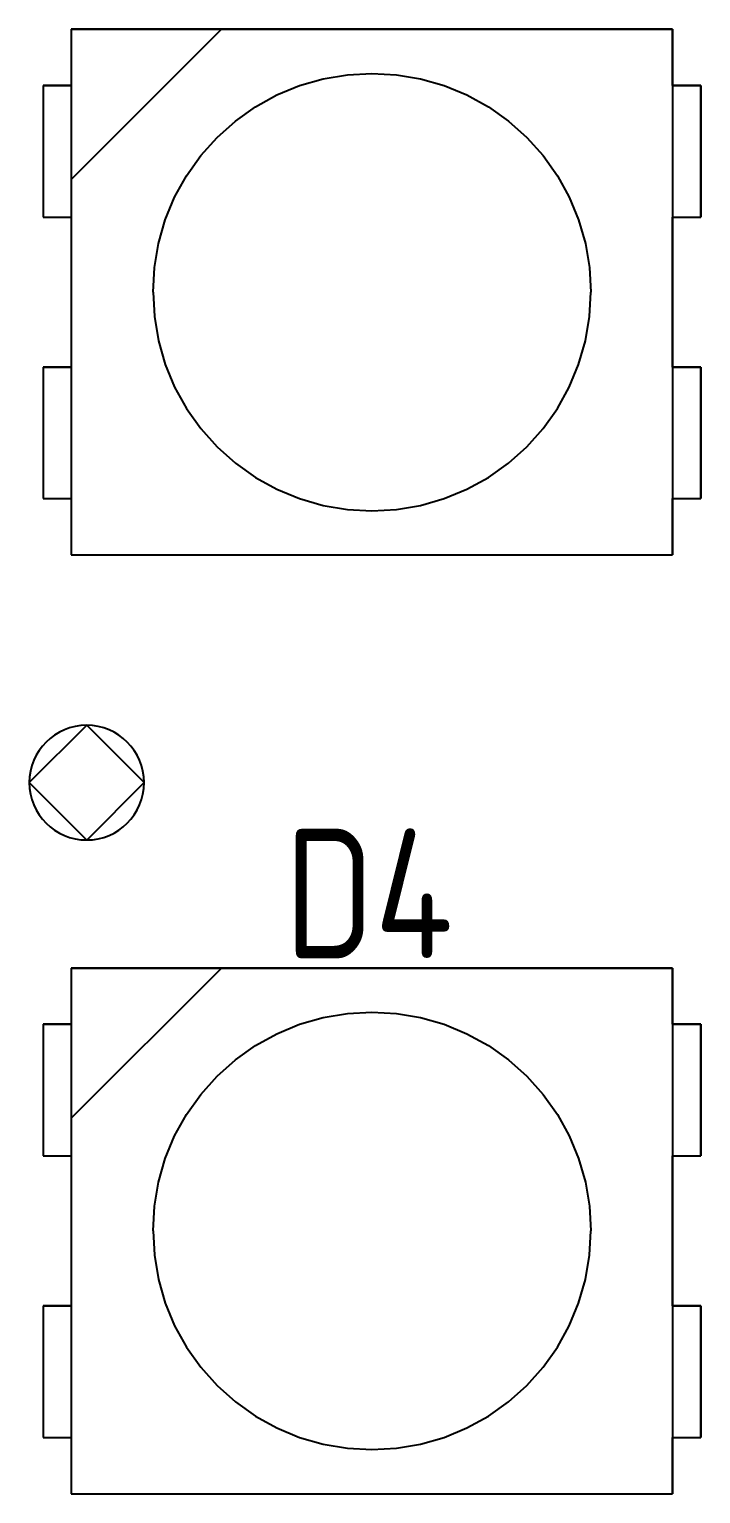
# Model space of a CAD drawing. Header units: inches. Extents: x 0 to 840, y -594 to 0.
# Drawn here: x 226 to 233.15, y -232.15 to -216.55 of the extents above; entities that cross this region are included whole.
import ezdxf

# ---------------------------------------------------------------- set-up
doc = ezdxf.new("R2010")
doc.units = ezdxf.units.IN
doc.header["$MEASUREMENT"] = 0
doc.styles.add('GOST type A0', font='', dxfattribs={"oblique": 15, "height": 5})
doc.styles.get('GOST type A0').set_extended_font_data('GOST type A')

msp = doc.modelspace()

# ---------------------------------------------------------------- linework, layer by layer
at = {"color": 18, "true_color": 0x000000}
for p, q in [((232.846, -216.554), (226.446, -216.554)), ((226.446, -216.554), (226.446, -217.154)), ((226.446, -218.154), (228.046, -216.554)), ((226.446, -216.554), (226.446, -218.154)), ((226.446, -216.554), (228.046, -216.554)), ((232.846, -216.554), (226.446, -216.554)), ((226.446, -216.554), (226.446, -217.154)), ((226.446, -218.154), (228.046, -216.554)), ((226.446, -216.554), (226.446, -218.154)), ((226.446, -216.554), (228.046, -216.554)), ((228.046, -216.554), (232.846, -216.554)), ((228.046, -216.554), (232.846, -216.554)), ((232.846, -217.154), (232.846, -216.554)), ((232.846, -216.554), (232.846, -222.154)), ((232.846, -217.154), (232.846, -216.554)), ((232.846, -216.554), (232.846, -222.154)), ((228.876, -217.154), (229.128, -217.082)), ((228.876, -217.154), (229.128, -217.082)), ((228.876, -217.154), (229.128, -217.082)), ((228.876, -217.154), (229.128, -217.082)), ((229.128, -217.082), (229.386, -217.038)), ((229.128, -217.082), (229.386, -217.038)), ((229.128, -217.082), (229.386, -217.038)), ((229.128, -217.082), (229.386, -217.038)), ((229.386, -217.038), (229.646, -217.024)), ((229.386, -217.038), (229.646, -217.024)), ((229.386, -217.038), (229.646, -217.024)), ((229.386, -217.038), (229.646, -217.024)), ((229.646, -217.024), (229.908, -217.038)), ((229.646, -217.024), (229.908, -217.038)), ((229.646, -217.024), (229.908, -217.038)), ((229.646, -217.024), (229.908, -217.038)), ((229.908, -217.038), (230.164, -217.082)), ((229.908, -217.038), (230.164, -217.082)), ((229.908, -217.038), (230.164, -217.082)), ((229.908, -217.038), (230.164, -217.082)), ((230.164, -217.082), (230.416, -217.154)), ((230.164, -217.082), (230.416, -217.154)), ((230.164, -217.082), (230.416, -217.154)), ((230.164, -217.082), (230.416, -217.154)), ((226.446, -217.154), (226.146, -217.154)), ((226.146, -217.154), (226.146, -218.554)), ((226.146, -217.154), (226.166, -217.154)), ((226.146, -217.154), (226.146, -218.554)), ((226.446, -217.154), (226.146, -217.154)), ((226.146, -217.154), (226.146, -218.554)), ((226.146, -217.154), (226.166, -217.154)), ((226.146, -217.154), (226.146, -218.554)), ((226.166, -217.154), (226.226, -217.154)), ((226.166, -217.154), (226.226, -217.154)), ((226.226, -217.154), (226.322, -217.154)), ((226.226, -217.154), (226.322, -217.154)), ((226.322, -217.154), (226.446, -217.154)), ((226.322, -217.154), (226.446, -217.154)), ((228.406, -217.38), (228.634, -217.254)), ((228.406, -217.38), (228.634, -217.254)), ((228.406, -217.38), (228.634, -217.254)), ((228.406, -217.38), (228.634, -217.254)), ((228.634, -217.254), (228.876, -217.154)), ((228.634, -217.254), (228.876, -217.154)), ((228.634, -217.254), (228.876, -217.154)), ((228.634, -217.254), (228.876, -217.154)), ((230.416, -217.154), (230.658, -217.254)), ((230.416, -217.154), (230.658, -217.254)), ((230.416, -217.154), (230.658, -217.254)), ((230.416, -217.154), (230.658, -217.254)), ((230.658, -217.254), (230.886, -217.38)), ((230.658, -217.254), (230.886, -217.38)), ((230.658, -217.254), (230.886, -217.38)), ((230.658, -217.254), (230.886, -217.38)), ((233.146, -217.154), (232.846, -217.154)), ((232.846, -217.154), (232.97, -217.154)), ((233.146, -217.154), (232.846, -217.154)), ((232.846, -217.154), (232.97, -217.154)), ((232.97, -217.154), (233.066, -217.154)), ((232.97, -217.154), (233.066, -217.154)), ((233.066, -217.154), (233.126, -217.154)), ((233.066, -217.154), (233.126, -217.154)), ((233.126, -217.154), (233.146, -217.154)), ((233.126, -217.154), (233.146, -217.154)), ((233.146, -218.554), (233.146, -217.154)), ((233.146, -217.154), (233.146, -218.554)), ((233.146, -218.554), (233.146, -217.154)), ((233.146, -217.154), (233.146, -218.554)), ((228.194, -217.532), (228.406, -217.38)), ((228.194, -217.532), (228.406, -217.38)), ((228.194, -217.532), (228.406, -217.38)), ((228.194, -217.532), (228.406, -217.38)), ((230.886, -217.38), (231.1, -217.532)), ((230.886, -217.38), (231.1, -217.532)), ((230.886, -217.38), (231.1, -217.532)), ((230.886, -217.38), (231.1, -217.532)), ((227.998, -217.706), (228.194, -217.532)), ((227.998, -217.706), (228.194, -217.532)), ((227.998, -217.706), (228.194, -217.532)), ((227.998, -217.706), (228.194, -217.532)), ((231.1, -217.532), (231.294, -217.706)), ((231.1, -217.532), (231.294, -217.706)), ((231.1, -217.532), (231.294, -217.706)), ((231.1, -217.532), (231.294, -217.706)), ((227.824, -217.9), (227.998, -217.706)), ((227.824, -217.9), (227.998, -217.706)), ((227.824, -217.9), (227.998, -217.706)), ((227.824, -217.9), (227.998, -217.706)), ((231.294, -217.706), (231.468, -217.9)), ((231.294, -217.706), (231.468, -217.9)), ((231.294, -217.706), (231.468, -217.9)), ((231.294, -217.706), (231.468, -217.9)), ((227.672, -218.114), (227.824, -217.9)), ((227.672, -218.114), (227.824, -217.9)), ((227.672, -218.114), (227.824, -217.9)), ((227.672, -218.114), (227.824, -217.9)), ((231.468, -217.9), (231.62, -218.114)), ((231.468, -217.9), (231.62, -218.114)), ((231.468, -217.9), (231.62, -218.114)), ((231.468, -217.9), (231.62, -218.114)), ((226.446, -218.154), (226.446, -222.154)), ((226.446, -218.154), (226.446, -222.154)), ((227.546, -218.342), (227.672, -218.114)), ((227.546, -218.342), (227.672, -218.114)), ((227.546, -218.342), (227.672, -218.114)), ((227.546, -218.342), (227.672, -218.114)), ((231.62, -218.114), (231.746, -218.342)), ((231.62, -218.114), (231.746, -218.342)), ((231.62, -218.114), (231.746, -218.342)), ((231.62, -218.114), (231.746, -218.342)), ((227.446, -218.584), (227.546, -218.342)), ((227.446, -218.584), (227.546, -218.342)), ((227.446, -218.584), (227.546, -218.342)), ((227.446, -218.584), (227.546, -218.342)), ((231.746, -218.342), (231.846, -218.584)), ((231.746, -218.342), (231.846, -218.584)), ((231.746, -218.342), (231.846, -218.584)), ((231.746, -218.342), (231.846, -218.584)), ((226.146, -218.554), (226.446, -218.554)), ((226.146, -218.554), (226.166, -218.554)), ((226.146, -218.554), (226.446, -218.554)), ((226.146, -218.554), (226.166, -218.554)), ((226.166, -218.554), (226.226, -218.554)), ((226.166, -218.554), (226.226, -218.554)), ((226.226, -218.554), (226.322, -218.554)), ((226.226, -218.554), (226.322, -218.554)), ((226.322, -218.554), (226.446, -218.554)), ((226.322, -218.554), (226.446, -218.554)), ((226.446, -218.554), (226.446, -220.154)), ((226.446, -218.554), (226.446, -220.154)), ((232.846, -220.154), (232.846, -218.554)), ((232.846, -218.554), (233.146, -218.554)), ((232.846, -218.554), (232.97, -218.554)), ((232.846, -220.154), (232.846, -218.554)), ((232.846, -218.554), (233.146, -218.554)), ((232.846, -218.554), (232.97, -218.554)), ((232.97, -218.554), (233.066, -218.554)), ((232.97, -218.554), (233.066, -218.554)), ((233.066, -218.554), (233.126, -218.554)), ((233.066, -218.554), (233.126, -218.554)), ((233.126, -218.554), (233.146, -218.554)), ((233.126, -218.554), (233.146, -218.554)), ((227.374, -218.836), (227.446, -218.584)), ((227.374, -218.836), (227.446, -218.584)), ((227.374, -218.836), (227.446, -218.584)), ((227.374, -218.836), (227.446, -218.584)), ((231.846, -218.584), (231.918, -218.836)), ((231.846, -218.584), (231.918, -218.836)), ((231.846, -218.584), (231.918, -218.836)), ((231.846, -218.584), (231.918, -218.836)), ((227.33, -219.092), (227.374, -218.836)), ((227.33, -219.092), (227.374, -218.836)), ((227.33, -219.092), (227.374, -218.836)), ((227.33, -219.092), (227.374, -218.836)), ((231.918, -218.836), (231.962, -219.092)), ((231.918, -218.836), (231.962, -219.092)), ((231.918, -218.836), (231.962, -219.092)), ((231.918, -218.836), (231.962, -219.092)), ((227.316, -219.354), (227.33, -219.092)), ((227.316, -219.354), (227.33, -219.092)), ((227.316, -219.354), (227.33, -219.092)), ((227.316, -219.354), (227.33, -219.092)), ((231.962, -219.092), (231.976, -219.354)), ((231.962, -219.092), (231.976, -219.354)), ((231.962, -219.092), (231.976, -219.354)), ((231.962, -219.092), (231.976, -219.354)), ((227.316, -219.354), (227.33, -219.614)), ((227.316, -219.354), (227.33, -219.614)), ((227.316, -219.354), (227.33, -219.614)), ((227.316, -219.354), (227.33, -219.614)), ((231.962, -219.614), (231.976, -219.354)), ((231.962, -219.614), (231.976, -219.354)), ((231.962, -219.614), (231.976, -219.354)), ((231.962, -219.614), (231.976, -219.354)), ((227.33, -219.614), (227.374, -219.872)), ((227.33, -219.614), (227.374, -219.872)), ((227.33, -219.614), (227.374, -219.872)), ((227.33, -219.614), (227.374, -219.872)), ((231.918, -219.872), (231.962, -219.614)), ((231.918, -219.872), (231.962, -219.614)), ((231.918, -219.872), (231.962, -219.614)), ((231.918, -219.872), (231.962, -219.614)), ((227.374, -219.872), (227.446, -220.124)), ((227.374, -219.872), (227.446, -220.124)), ((227.374, -219.872), (227.446, -220.124)), ((227.374, -219.872), (227.446, -220.124)), ((231.846, -220.124), (231.918, -219.872)), ((231.846, -220.124), (231.918, -219.872)), ((231.846, -220.124), (231.918, -219.872)), ((231.846, -220.124), (231.918, -219.872)), ((226.446, -220.154), (226.146, -220.154)), ((226.146, -220.154), (226.146, -221.554)), ((226.146, -220.154), (226.166, -220.154)), ((226.146, -220.154), (226.146, -221.554)), ((226.446, -220.154), (226.146, -220.154)), ((226.146, -220.154), (226.146, -221.554)), ((226.146, -220.154), (226.166, -220.154)), ((226.146, -220.154), (226.146, -221.554)), ((226.166, -220.154), (226.226, -220.154)), ((226.166, -220.154), (226.226, -220.154)), ((226.226, -220.154), (226.322, -220.154)), ((226.226, -220.154), (226.322, -220.154)), ((226.322, -220.154), (226.446, -220.154)), ((226.322, -220.154), (226.446, -220.154)), ((227.446, -220.124), (227.546, -220.366)), ((227.446, -220.124), (227.546, -220.366)), ((227.446, -220.124), (227.546, -220.366)), ((227.446, -220.124), (227.546, -220.366)), ((231.746, -220.366), (231.846, -220.124)), ((231.746, -220.366), (231.846, -220.124)), ((231.746, -220.366), (231.846, -220.124)), ((231.746, -220.366), (231.846, -220.124)), ((233.146, -220.154), (232.846, -220.154)), ((232.846, -220.154), (232.97, -220.154)), ((233.146, -220.154), (232.846, -220.154)), ((232.846, -220.154), (232.97, -220.154)), ((232.97, -220.154), (233.066, -220.154)), ((232.97, -220.154), (233.066, -220.154)), ((233.066, -220.154), (233.126, -220.154)), ((233.066, -220.154), (233.126, -220.154)), ((233.126, -220.154), (233.146, -220.154)), ((233.126, -220.154), (233.146, -220.154)), ((233.146, -221.554), (233.146, -220.154)), ((233.146, -220.154), (233.146, -221.554)), ((233.146, -221.554), (233.146, -220.154)), ((233.146, -220.154), (233.146, -221.554)), ((227.546, -220.366), (227.672, -220.594)), ((227.546, -220.366), (227.672, -220.594)), ((227.546, -220.366), (227.672, -220.594)), ((227.546, -220.366), (227.672, -220.594)), ((231.62, -220.594), (231.746, -220.366)), ((231.62, -220.594), (231.746, -220.366)), ((231.62, -220.594), (231.746, -220.366)), ((231.62, -220.594), (231.746, -220.366)), ((227.672, -220.594), (227.824, -220.806)), ((227.672, -220.594), (227.824, -220.806)), ((227.672, -220.594), (227.824, -220.806)), ((227.672, -220.594), (227.824, -220.806)), ((231.468, -220.806), (231.62, -220.594)), ((231.468, -220.806), (231.62, -220.594)), ((231.468, -220.806), (231.62, -220.594)), ((231.468, -220.806), (231.62, -220.594)), ((227.824, -220.806), (227.998, -221.002)), ((227.824, -220.806), (227.998, -221.002)), ((227.824, -220.806), (227.998, -221.002)), ((227.824, -220.806), (227.998, -221.002)), ((231.294, -221.002), (231.468, -220.806)), ((231.294, -221.002), (231.468, -220.806)), ((231.294, -221.002), (231.468, -220.806)), ((231.294, -221.002), (231.468, -220.806)), ((227.998, -221.002), (228.194, -221.176)), ((227.998, -221.002), (228.194, -221.176)), ((227.998, -221.002), (228.194, -221.176)), ((227.998, -221.002), (228.194, -221.176)), ((231.1, -221.176), (231.294, -221.002)), ((231.1, -221.176), (231.294, -221.002)), ((231.1, -221.176), (231.294, -221.002)), ((231.1, -221.176), (231.294, -221.002)), ((228.194, -221.176), (228.406, -221.328)), ((228.194, -221.176), (228.406, -221.328)), ((228.194, -221.176), (228.406, -221.328)), ((228.194, -221.176), (228.406, -221.328)), ((230.886, -221.328), (231.1, -221.176)), ((230.886, -221.328), (231.1, -221.176)), ((230.886, -221.328), (231.1, -221.176)), ((230.886, -221.328), (231.1, -221.176)), ((228.406, -221.328), (228.634, -221.454)), ((228.406, -221.328), (228.634, -221.454)), ((228.406, -221.328), (228.634, -221.454)), ((228.406, -221.328), (228.634, -221.454)), ((230.658, -221.454), (230.886, -221.328)), ((230.658, -221.454), (230.886, -221.328)), ((230.658, -221.454), (230.886, -221.328)), ((230.658, -221.454), (230.886, -221.328)), ((228.634, -221.454), (228.876, -221.554)), ((228.634, -221.454), (228.876, -221.554)), ((228.634, -221.454), (228.876, -221.554)), ((228.634, -221.454), (228.876, -221.554)), ((230.416, -221.554), (230.658, -221.454)), ((230.416, -221.554), (230.658, -221.454)), ((230.416, -221.554), (230.658, -221.454)), ((230.416, -221.554), (230.658, -221.454)), ((226.146, -221.554), (226.446, -221.554)), ((226.146, -221.554), (226.166, -221.554)), ((226.146, -221.554), (226.446, -221.554)), ((226.146, -221.554), (226.166, -221.554)), ((226.166, -221.554), (226.226, -221.554)), ((226.166, -221.554), (226.226, -221.554)), ((226.226, -221.554), (226.322, -221.554)), ((226.226, -221.554), (226.322, -221.554)), ((226.322, -221.554), (226.446, -221.554)), ((226.322, -221.554), (226.446, -221.554)), ((226.446, -221.554), (226.446, -222.154)), ((226.446, -221.554), (226.446, -222.154)), ((228.876, -221.554), (229.128, -221.626)), ((228.876, -221.554), (229.128, -221.626)), ((228.876, -221.554), (229.128, -221.626)), ((228.876, -221.554), (229.128, -221.626)), ((229.128, -221.626), (229.386, -221.67)), ((229.128, -221.626), (229.386, -221.67)), ((229.128, -221.626), (229.386, -221.67)), ((229.128, -221.626), (229.386, -221.67)), ((229.386, -221.67), (229.646, -221.684)), ((229.386, -221.67), (229.646, -221.684)), ((229.386, -221.67), (229.646, -221.684)), ((229.386, -221.67), (229.646, -221.684)), ((229.646, -221.684), (229.908, -221.67)), ((229.646, -221.684), (229.908, -221.67)), ((229.646, -221.684), (229.908, -221.67)), ((229.646, -221.684), (229.908, -221.67)), ((229.908, -221.67), (230.164, -221.626)), ((229.908, -221.67), (230.164, -221.626)), ((229.908, -221.67), (230.164, -221.626)), ((229.908, -221.67), (230.164, -221.626)), ((230.164, -221.626), (230.416, -221.554)), ((230.164, -221.626), (230.416, -221.554)), ((230.164, -221.626), (230.416, -221.554)), ((230.164, -221.626), (230.416, -221.554)), ((232.846, -221.554), (233.146, -221.554)), ((232.846, -222.154), (232.846, -221.554)), ((232.846, -221.554), (232.97, -221.554)), ((232.846, -221.554), (233.146, -221.554)), ((232.846, -222.154), (232.846, -221.554)), ((232.846, -221.554), (232.97, -221.554)), ((232.97, -221.554), (233.066, -221.554)), ((232.97, -221.554), (233.066, -221.554)), ((233.066, -221.554), (233.126, -221.554)), ((233.066, -221.554), (233.126, -221.554)), ((233.126, -221.554), (233.146, -221.554)), ((233.126, -221.554), (233.146, -221.554)), ((226.446, -222.154), (232.846, -222.154)), ((226.446, -222.154), (232.846, -222.154)), ((226.446, -222.154), (232.846, -222.154)), ((226.446, -222.154), (232.846, -222.154)), ((226.61, -223.968), (225.999, -224.579)), ((227.221, -224.579), (226.61, -223.968)), ((225.999, -224.579), (226.61, -225.191)), ((226.61, -225.191), (227.221, -224.579)), ((232.846, -226.554), (226.446, -226.554)), ((226.446, -226.554), (226.446, -227.154)), ((226.446, -228.154), (228.046, -226.554)), ((226.446, -226.554), (226.446, -228.154)), ((226.446, -226.554), (228.046, -226.554)), ((232.846, -226.554), (226.446, -226.554)), ((226.446, -226.554), (226.446, -227.154)), ((226.446, -228.154), (228.046, -226.554)), ((226.446, -226.554), (226.446, -228.154)), ((226.446, -226.554), (228.046, -226.554)), ((228.046, -226.554), (232.846, -226.554)), ((228.046, -226.554), (232.846, -226.554)), ((232.846, -227.154), (232.846, -226.554)), ((232.846, -226.554), (232.846, -232.154)), ((232.846, -227.154), (232.846, -226.554)), ((232.846, -226.554), (232.846, -232.154)), ((228.876, -227.154), (229.128, -227.082)), ((228.876, -227.154), (229.128, -227.082)), ((228.876, -227.154), (229.128, -227.082)), ((228.876, -227.154), (229.128, -227.082)), ((229.128, -227.082), (229.386, -227.038)), ((229.128, -227.082), (229.386, -227.038)), ((229.128, -227.082), (229.386, -227.038)), ((229.128, -227.082), (229.386, -227.038)), ((229.386, -227.038), (229.646, -227.024)), ((229.386, -227.038), (229.646, -227.024)), ((229.386, -227.038), (229.646, -227.024)), ((229.386, -227.038), (229.646, -227.024)), ((229.646, -227.024), (229.908, -227.038)), ((229.646, -227.024), (229.908, -227.038)), ((229.646, -227.024), (229.908, -227.038)), ((229.646, -227.024), (229.908, -227.038)), ((229.908, -227.038), (230.164, -227.082)), ((229.908, -227.038), (230.164, -227.082)), ((229.908, -227.038), (230.164, -227.082)), ((229.908, -227.038), (230.164, -227.082)), ((230.164, -227.082), (230.416, -227.154)), ((230.164, -227.082), (230.416, -227.154)), ((230.164, -227.082), (230.416, -227.154)), ((230.164, -227.082), (230.416, -227.154)), ((226.446, -227.154), (226.146, -227.154)), ((226.146, -227.154), (226.146, -228.554)), ((226.146, -227.154), (226.166, -227.154)), ((226.146, -227.154), (226.146, -228.554)), ((226.446, -227.154), (226.146, -227.154)), ((226.146, -227.154), (226.146, -228.554)), ((226.146, -227.154), (226.166, -227.154)), ((226.146, -227.154), (226.146, -228.554)), ((226.166, -227.154), (226.226, -227.154)), ((226.166, -227.154), (226.226, -227.154)), ((226.226, -227.154), (226.322, -227.154)), ((226.226, -227.154), (226.322, -227.154)), ((226.322, -227.154), (226.446, -227.154)), ((226.322, -227.154), (226.446, -227.154)), ((228.406, -227.38), (228.634, -227.254)), ((228.406, -227.38), (228.634, -227.254)), ((228.406, -227.38), (228.634, -227.254)), ((228.406, -227.38), (228.634, -227.254)), ((228.634, -227.254), (228.876, -227.154)), ((228.634, -227.254), (228.876, -227.154)), ((228.634, -227.254), (228.876, -227.154)), ((228.634, -227.254), (228.876, -227.154)), ((230.416, -227.154), (230.658, -227.254)), ((230.416, -227.154), (230.658, -227.254)), ((230.416, -227.154), (230.658, -227.254)), ((230.416, -227.154), (230.658, -227.254)), ((230.658, -227.254), (230.886, -227.38)), ((230.658, -227.254), (230.886, -227.38)), ((230.658, -227.254), (230.886, -227.38)), ((230.658, -227.254), (230.886, -227.38)), ((233.146, -227.154), (232.846, -227.154)), ((232.846, -227.154), (232.97, -227.154)), ((233.146, -227.154), (232.846, -227.154)), ((232.846, -227.154), (232.97, -227.154)), ((232.97, -227.154), (233.066, -227.154)), ((232.97, -227.154), (233.066, -227.154)), ((233.066, -227.154), (233.126, -227.154)), ((233.066, -227.154), (233.126, -227.154)), ((233.126, -227.154), (233.146, -227.154)), ((233.126, -227.154), (233.146, -227.154)), ((233.146, -228.554), (233.146, -227.154)), ((233.146, -227.154), (233.146, -228.554)), ((233.146, -228.554), (233.146, -227.154)), ((233.146, -227.154), (233.146, -228.554)), ((228.194, -227.532), (228.406, -227.38)), ((228.194, -227.532), (228.406, -227.38)), ((228.194, -227.532), (228.406, -227.38)), ((228.194, -227.532), (228.406, -227.38)), ((230.886, -227.38), (231.1, -227.532)), ((230.886, -227.38), (231.1, -227.532)), ((230.886, -227.38), (231.1, -227.532)), ((230.886, -227.38), (231.1, -227.532)), ((227.998, -227.706), (228.194, -227.532)), ((227.998, -227.706), (228.194, -227.532)), ((227.998, -227.706), (228.194, -227.532)), ((227.998, -227.706), (228.194, -227.532)), ((231.1, -227.532), (231.294, -227.706)), ((231.1, -227.532), (231.294, -227.706)), ((231.1, -227.532), (231.294, -227.706)), ((231.1, -227.532), (231.294, -227.706)), ((227.824, -227.9), (227.998, -227.706)), ((227.824, -227.9), (227.998, -227.706)), ((227.824, -227.9), (227.998, -227.706)), ((227.824, -227.9), (227.998, -227.706)), ((231.294, -227.706), (231.468, -227.9)), ((231.294, -227.706), (231.468, -227.9)), ((231.294, -227.706), (231.468, -227.9)), ((231.294, -227.706), (231.468, -227.9)), ((227.672, -228.114), (227.824, -227.9)), ((227.672, -228.114), (227.824, -227.9)), ((227.672, -228.114), (227.824, -227.9)), ((227.672, -228.114), (227.824, -227.9)), ((231.468, -227.9), (231.62, -228.114)), ((231.468, -227.9), (231.62, -228.114)), ((231.468, -227.9), (231.62, -228.114)), ((231.468, -227.9), (231.62, -228.114)), ((226.446, -228.154), (226.446, -232.154)), ((226.446, -228.154), (226.446, -232.154)), ((227.546, -228.342), (227.672, -228.114)), ((227.546, -228.342), (227.672, -228.114)), ((227.546, -228.342), (227.672, -228.114)), ((227.546, -228.342), (227.672, -228.114)), ((231.62, -228.114), (231.746, -228.342)), ((231.62, -228.114), (231.746, -228.342)), ((231.62, -228.114), (231.746, -228.342)), ((231.62, -228.114), (231.746, -228.342)), ((227.446, -228.584), (227.546, -228.342)), ((227.446, -228.584), (227.546, -228.342)), ((227.446, -228.584), (227.546, -228.342)), ((227.446, -228.584), (227.546, -228.342)), ((231.746, -228.342), (231.846, -228.584)), ((231.746, -228.342), (231.846, -228.584)), ((231.746, -228.342), (231.846, -228.584)), ((231.746, -228.342), (231.846, -228.584)), ((226.146, -228.554), (226.446, -228.554)), ((226.146, -228.554), (226.166, -228.554)), ((226.146, -228.554), (226.446, -228.554)), ((226.146, -228.554), (226.166, -228.554)), ((226.166, -228.554), (226.226, -228.554)), ((226.166, -228.554), (226.226, -228.554)), ((226.226, -228.554), (226.322, -228.554)), ((226.226, -228.554), (226.322, -228.554)), ((226.322, -228.554), (226.446, -228.554)), ((226.322, -228.554), (226.446, -228.554)), ((226.446, -228.554), (226.446, -230.154)), ((226.446, -228.554), (226.446, -230.154)), ((227.374, -228.836), (227.446, -228.584)), ((227.374, -228.836), (227.446, -228.584)), ((227.374, -228.836), (227.446, -228.584)), ((227.374, -228.836), (227.446, -228.584)), ((231.846, -228.584), (231.918, -228.836)), ((231.846, -228.584), (231.918, -228.836)), ((231.846, -228.584), (231.918, -228.836)), ((231.846, -228.584), (231.918, -228.836)), ((232.846, -230.154), (232.846, -228.554)), ((232.846, -228.554), (233.146, -228.554)), ((232.846, -228.554), (232.97, -228.554)), ((232.846, -230.154), (232.846, -228.554)), ((232.846, -228.554), (233.146, -228.554)), ((232.846, -228.554), (232.97, -228.554)), ((232.97, -228.554), (233.066, -228.554)), ((232.97, -228.554), (233.066, -228.554)), ((233.066, -228.554), (233.126, -228.554)), ((233.066, -228.554), (233.126, -228.554)), ((233.126, -228.554), (233.146, -228.554)), ((233.126, -228.554), (233.146, -228.554)), ((227.33, -229.092), (227.374, -228.836)), ((227.33, -229.092), (227.374, -228.836)), ((227.33, -229.092), (227.374, -228.836)), ((227.33, -229.092), (227.374, -228.836)), ((231.918, -228.836), (231.962, -229.092)), ((231.918, -228.836), (231.962, -229.092)), ((231.918, -228.836), (231.962, -229.092)), ((231.918, -228.836), (231.962, -229.092)), ((227.316, -229.354), (227.33, -229.092)), ((227.316, -229.354), (227.33, -229.092)), ((227.316, -229.354), (227.33, -229.092)), ((227.316, -229.354), (227.33, -229.092)), ((231.962, -229.092), (231.976, -229.354)), ((231.962, -229.092), (231.976, -229.354)), ((231.962, -229.092), (231.976, -229.354)), ((231.962, -229.092), (231.976, -229.354)), ((227.316, -229.354), (227.33, -229.614)), ((227.316, -229.354), (227.33, -229.614)), ((227.316, -229.354), (227.33, -229.614)), ((227.316, -229.354), (227.33, -229.614)), ((231.962, -229.614), (231.976, -229.354)), ((231.962, -229.614), (231.976, -229.354)), ((231.962, -229.614), (231.976, -229.354)), ((231.962, -229.614), (231.976, -229.354)), ((227.33, -229.614), (227.374, -229.872)), ((227.33, -229.614), (227.374, -229.872)), ((227.33, -229.614), (227.374, -229.872)), ((227.33, -229.614), (227.374, -229.872)), ((231.918, -229.872), (231.962, -229.614)), ((231.918, -229.872), (231.962, -229.614)), ((231.918, -229.872), (231.962, -229.614)), ((231.918, -229.872), (231.962, -229.614)), ((227.374, -229.872), (227.446, -230.124)), ((227.374, -229.872), (227.446, -230.124)), ((227.374, -229.872), (227.446, -230.124)), ((227.374, -229.872), (227.446, -230.124)), ((231.846, -230.124), (231.918, -229.872)), ((231.846, -230.124), (231.918, -229.872)), ((231.846, -230.124), (231.918, -229.872)), ((231.846, -230.124), (231.918, -229.872)), ((226.446, -230.154), (226.146, -230.154)), ((226.146, -230.154), (226.146, -231.554)), ((226.146, -230.154), (226.166, -230.154)), ((226.146, -230.154), (226.146, -231.554)), ((226.446, -230.154), (226.146, -230.154)), ((226.146, -230.154), (226.146, -231.554)), ((226.146, -230.154), (226.166, -230.154)), ((226.146, -230.154), (226.146, -231.554)), ((226.166, -230.154), (226.226, -230.154)), ((226.166, -230.154), (226.226, -230.154)), ((226.226, -230.154), (226.322, -230.154)), ((226.226, -230.154), (226.322, -230.154)), ((226.322, -230.154), (226.446, -230.154)), ((226.322, -230.154), (226.446, -230.154)), ((227.446, -230.124), (227.546, -230.366)), ((227.446, -230.124), (227.546, -230.366)), ((227.446, -230.124), (227.546, -230.366)), ((227.446, -230.124), (227.546, -230.366)), ((231.746, -230.366), (231.846, -230.124)), ((231.746, -230.366), (231.846, -230.124)), ((231.746, -230.366), (231.846, -230.124)), ((231.746, -230.366), (231.846, -230.124)), ((233.146, -230.154), (232.846, -230.154)), ((232.846, -230.154), (232.97, -230.154)), ((233.146, -230.154), (232.846, -230.154)), ((232.846, -230.154), (232.97, -230.154)), ((232.97, -230.154), (233.066, -230.154)), ((232.97, -230.154), (233.066, -230.154)), ((233.066, -230.154), (233.126, -230.154)), ((233.066, -230.154), (233.126, -230.154)), ((233.126, -230.154), (233.146, -230.154)), ((233.126, -230.154), (233.146, -230.154)), ((233.146, -231.554), (233.146, -230.154)), ((233.146, -230.154), (233.146, -231.554)), ((233.146, -231.554), (233.146, -230.154)), ((233.146, -230.154), (233.146, -231.554)), ((227.546, -230.366), (227.672, -230.594)), ((227.546, -230.366), (227.672, -230.594)), ((227.546, -230.366), (227.672, -230.594)), ((227.546, -230.366), (227.672, -230.594)), ((231.62, -230.594), (231.746, -230.366)), ((231.62, -230.594), (231.746, -230.366)), ((231.62, -230.594), (231.746, -230.366)), ((231.62, -230.594), (231.746, -230.366)), ((227.672, -230.594), (227.824, -230.806)), ((227.672, -230.594), (227.824, -230.806)), ((227.672, -230.594), (227.824, -230.806)), ((227.672, -230.594), (227.824, -230.806)), ((231.468, -230.806), (231.62, -230.594)), ((231.468, -230.806), (231.62, -230.594)), ((231.468, -230.806), (231.62, -230.594)), ((231.468, -230.806), (231.62, -230.594)), ((227.824, -230.806), (227.998, -231.002)), ((227.824, -230.806), (227.998, -231.002)), ((227.824, -230.806), (227.998, -231.002)), ((227.824, -230.806), (227.998, -231.002)), ((231.294, -231.002), (231.468, -230.806)), ((231.294, -231.002), (231.468, -230.806)), ((231.294, -231.002), (231.468, -230.806)), ((231.294, -231.002), (231.468, -230.806)), ((227.998, -231.002), (228.194, -231.176)), ((227.998, -231.002), (228.194, -231.176)), ((227.998, -231.002), (228.194, -231.176)), ((227.998, -231.002), (228.194, -231.176)), ((231.1, -231.176), (231.294, -231.002)), ((231.1, -231.176), (231.294, -231.002)), ((231.1, -231.176), (231.294, -231.002)), ((231.1, -231.176), (231.294, -231.002)), ((228.194, -231.176), (228.406, -231.328)), ((228.194, -231.176), (228.406, -231.328)), ((228.194, -231.176), (228.406, -231.328)), ((228.194, -231.176), (228.406, -231.328)), ((230.886, -231.328), (231.1, -231.176)), ((230.886, -231.328), (231.1, -231.176)), ((230.886, -231.328), (231.1, -231.176)), ((230.886, -231.328), (231.1, -231.176)), ((228.406, -231.328), (228.634, -231.454)), ((228.406, -231.328), (228.634, -231.454)), ((228.406, -231.328), (228.634, -231.454)), ((228.406, -231.328), (228.634, -231.454)), ((230.658, -231.454), (230.886, -231.328)), ((230.658, -231.454), (230.886, -231.328)), ((230.658, -231.454), (230.886, -231.328)), ((230.658, -231.454), (230.886, -231.328)), ((228.634, -231.454), (228.876, -231.554)), ((228.634, -231.454), (228.876, -231.554)), ((228.634, -231.454), (228.876, -231.554)), ((228.634, -231.454), (228.876, -231.554)), ((230.416, -231.554), (230.658, -231.454)), ((230.416, -231.554), (230.658, -231.454)), ((230.416, -231.554), (230.658, -231.454)), ((230.416, -231.554), (230.658, -231.454)), ((226.146, -231.554), (226.446, -231.554)), ((226.146, -231.554), (226.166, -231.554)), ((226.146, -231.554), (226.446, -231.554)), ((226.146, -231.554), (226.166, -231.554)), ((226.166, -231.554), (226.226, -231.554)), ((226.166, -231.554), (226.226, -231.554)), ((226.226, -231.554), (226.322, -231.554)), ((226.226, -231.554), (226.322, -231.554)), ((226.322, -231.554), (226.446, -231.554)), ((226.322, -231.554), (226.446, -231.554)), ((226.446, -231.554), (226.446, -232.154)), ((226.446, -231.554), (226.446, -232.154)), ((228.876, -231.554), (229.128, -231.626)), ((228.876, -231.554), (229.128, -231.626)), ((228.876, -231.554), (229.128, -231.626)), ((228.876, -231.554), (229.128, -231.626)), ((229.128, -231.626), (229.386, -231.67)), ((229.128, -231.626), (229.386, -231.67)), ((229.128, -231.626), (229.386, -231.67)), ((229.128, -231.626), (229.386, -231.67)), ((229.908, -231.67), (230.164, -231.626)), ((229.908, -231.67), (230.164, -231.626)), ((229.908, -231.67), (230.164, -231.626)), ((229.908, -231.67), (230.164, -231.626)), ((230.164, -231.626), (230.416, -231.554)), ((230.164, -231.626), (230.416, -231.554)), ((230.164, -231.626), (230.416, -231.554)), ((230.164, -231.626), (230.416, -231.554)), ((232.846, -231.554), (233.146, -231.554)), ((232.846, -232.154), (232.846, -231.554)), ((232.846, -231.554), (232.97, -231.554)), ((232.846, -231.554), (233.146, -231.554)), ((232.846, -232.154), (232.846, -231.554)), ((232.846, -231.554), (232.97, -231.554)), ((232.97, -231.554), (233.066, -231.554)), ((232.97, -231.554), (233.066, -231.554)), ((233.066, -231.554), (233.126, -231.554)), ((233.066, -231.554), (233.126, -231.554)), ((233.126, -231.554), (233.146, -231.554)), ((233.126, -231.554), (233.146, -231.554)), ((229.386, -231.67), (229.646, -231.684)), ((229.386, -231.67), (229.646, -231.684)), ((229.386, -231.67), (229.646, -231.684)), ((229.386, -231.67), (229.646, -231.684)), ((229.646, -231.684), (229.908, -231.67)), ((229.646, -231.684), (229.908, -231.67)), ((229.646, -231.684), (229.908, -231.67)), ((229.646, -231.684), (229.908, -231.67)), ((226.446, -232.154), (232.846, -232.154)), ((226.446, -232.154), (232.846, -232.154)), ((226.446, -232.154), (232.846, -232.154)), ((226.446, -232.154), (232.846, -232.154))]:
    msp.add_line(p, q, dxfattribs=at)
for start, end in [(90, 180), (0, 90), (180, 270), (270, 0)]:
    msp.add_arc((226.61, -224.579), 0.611, start, end, dxfattribs=at)

# ---------------------------------------------------------------- texts
at = {"color": 18, "true_color": 0x000000, "style": 'GOST type A0'}
msp.add_text('D4', height=1.3796, dxfattribs=at).set_placement((228.716, -226.45))

doc.saveas('drawing.dxf')
